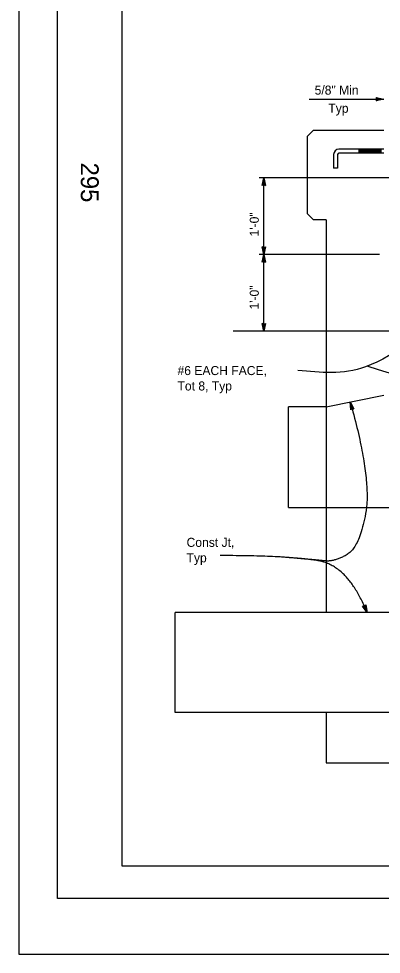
# Model space of a CAD drawing. Extents: x -893 to 867, y -474 to 712.
# Drawn here: x -893 to -613, y -474 to 249 of the extents above; entities that cross this region are included whole.
import ezdxf

# ---------------------------------------------------------------- set-up
doc = ezdxf.new("R2010")
doc.units = 0
for name, color, linetype in [('border_PLOTTING-ELEMENTS', 7, 'Continuous'), ('border_rw_22x34_Cut_Lines', 7, 'Continuous'), ('border_SHEET', 7, 'Continuous'), ('border_WITHIN-BORDER-anno', 7, 'Continuous'), ('df_DETAIL', 7, 'Continuous'), ('df_DETAIL-anno', 7, 'Continuous')]:
    doc.layers.add(name, color=color, linetype=linetype)

msp = doc.modelspace()

# ---------------------------------------------------------------- linework, layer by layer
at = {"layer": 'border_PLOTTING-ELEMENTS'}
for points in [[(-893.45, -474.04), (866.55, -474.04), (866.55, 711.96), (-893.45, 711.96)], [(-863.45, 668.96), (836.55, 668.96), (836.55, -431.04), (-863.45, -431.04)]]:
    msp.add_lwpolyline(points, close=True, dxfattribs=at)
at = {"layer": 'border_rw_22x34_Cut_Lines'}
msp.add_lwpolyline([(-863.45, 668.96), (836.55, 668.96), (836.55, -431.04), (-863.45, -431.04)], close=True, dxfattribs=at)
at = {"layer": 'border_SHEET'}
for p, q in [((-813.45, -406.04), (-813.45, 643.96)), ((811.55, -406.04), (-813.45, -406.04))]:
    msp.add_line(p, q, dxfattribs=at)
at = {"layer": 'df_DETAIL'}
for p, q in [((-665.43, 162.36), (-670.29, 157.5)), ((-665.43, 162.36), (-610.98, 162.36)), ((-670.29, 157.5), (-670.29, 98.19)), ((-610.98, 147.78), (-645.79, 147.78)), ((-610.98, 144.67), (-645.79, 144.67)), ((-630.42, 147.78), (-630.42, 145.24)), ((-629.65, 147.21), (-629.65, 144.67)), ((-628.87, 147.78), (-628.87, 145.24)), ((-628.09, 147.21), (-628.09, 144.67)), ((-627.31, 147.78), (-627.31, 145.24)), ((-626.53, 147.21), (-626.53, 144.67)), ((-625.76, 147.78), (-625.76, 145.24)), ((-624.98, 147.21), (-624.98, 144.67)), ((-624.2, 147.78), (-624.2, 145.24)), ((-623.42, 147.21), (-623.42, 144.67)), ((-622.65, 147.78), (-622.65, 145.24)), ((-621.87, 147.21), (-621.87, 144.67)), ((-621.09, 147.78), (-621.09, 145.24)), ((-620.31, 147.21), (-620.31, 144.67)), ((-619.53, 147.78), (-619.53, 145.24)), ((-618.76, 147.21), (-618.76, 144.67)), ((-617.98, 147.78), (-617.98, 145.24)), ((-617.2, 147.21), (-617.2, 144.67)), ((-616.42, 147.78), (-616.42, 145.24)), ((-615.65, 147.21), (-615.65, 144.67)), ((-614.87, 147.78), (-614.87, 145.24)), ((-614.09, 147.21), (-614.09, 144.67)), ((-613.31, 147.78), (-613.31, 145.24)), ((-649.87, 143.69), (-649.87, 133.19)), ((-646.76, 143.69), (-646.76, 133.19)), ((-646.76, 133.19), (-649.87, 133.19)), ((-665.43, 93.33), (-670.29, 98.19)), ((-655.7, 93.33), (-665.43, 93.33)), ((-655.7, 93.33), (-655.7, -51.18)), ((-321.43, 7.16), (-727.68, 7.16)), ((-655.7, -51.18), (-610.98, -42.28)), ((-655.7, -51.18), (-684.87, -51.18)), ((-684.87, -128.96), (-684.87, -51.18)), ((-655.7, -51.18), (-655.7, -128.96)), ((-684.87, -128.96), (-181.23, -128.96)), ((-655.7, -128.96), (-655.7, -210.15)), ((-655.7, -210.15), (-772.38, -210.15)), ((-772.38, -287.35), (-772.38, -210.15)), ((-341.87, -210.15), (-655.7, -210.15)), ((-93.73, -287.35), (-772.38, -287.35)), ((-655.7, -287.35), (-655.7, -326.24)), ((-655.7, -326.24), (-577.92, -326.24))]:
    msp.add_line(p, q, dxfattribs=at)
for radius in [4.08, 0.972]:
    msp.add_arc((-645.79, 143.69), radius, 90, 180, dxfattribs=at)
at = {"layer": 'df_DETAIL-anno'}
for p, q in [((-668.69, 186.41), (-610.98, 186.41)), ((-528.91, 125.77), (-707.39, 125.77)), ((-703.9, 66.47), (-703.9, 125.77)), ((-614.47, 66.47), (-707.39, 66.47)), ((-703.9, 7.16), (-703.9, 66.47))]:
    msp.add_line(p, q, dxfattribs=at)
for points in [[(-616.88, 187.73), (-610.98, 186.41), (-616.88, 185.1), (-616.67, 185.45), (-612.35, 186.41), (-616.68, 187.38), (-616.47, 187.03), (-613.7, 186.41), (-616.46, 185.8), (-616.25, 186.15), (-615.06, 186.41), (-616.26, 186.68), (-616.1, 186.41), (-616.88, 185.1), (-616.1, 186.41)], [(-705.22, 119.87), (-703.9, 125.77), (-702.59, 119.87), (-702.94, 120.08), (-703.89, 124.41), (-704.87, 120.08), (-704.52, 120.29), (-703.9, 123.06), (-703.29, 120.29), (-703.64, 120.5), (-703.9, 121.7), (-704.17, 120.49), (-703.9, 120.66), (-702.59, 119.87), (-703.9, 120.66)], [(-702.58, 72.37), (-703.9, 66.47), (-705.21, 72.37), (-704.86, 72.16), (-703.9, 67.84), (-702.93, 72.16), (-703.28, 71.95), (-703.9, 69.19), (-704.51, 71.95), (-704.16, 71.74), (-703.89, 70.54), (-703.63, 71.75), (-703.9, 71.58), (-705.21, 72.37), (-703.9, 71.58)], [(-705.22, 60.56), (-703.9, 66.47), (-702.59, 60.56), (-702.94, 60.77), (-703.89, 65.1), (-704.87, 60.77), (-704.52, 60.98), (-703.9, 63.75), (-703.29, 60.98), (-703.64, 61.19), (-703.9, 62.39), (-704.17, 61.19), (-703.9, 61.35), (-702.59, 60.56), (-703.9, 61.35)], [(-702.58, 13.06), (-703.9, 7.16), (-705.21, 13.06), (-704.86, 12.85), (-703.9, 8.53), (-702.93, 12.85), (-703.28, 12.65), (-703.9, 9.88), (-704.51, 12.64), (-704.16, 12.43), (-703.89, 11.24), (-703.63, 12.44), (-703.9, 12.28), (-705.21, 13.06), (-703.9, 12.28)], [(-636.68, -53.5), (-637.01, -47.46), (-634.15, -52.79), (-634.55, -52.69), (-636.63, -48.78), (-636.4, -53.21), (-636.12, -52.91), (-636.28, -50.08), (-634.94, -52.58), (-635.33, -52.47), (-635.91, -51.39), (-635.84, -52.62), (-635.63, -52.39), (-634.15, -52.79), (-635.63, -52.39)], [(-624.98, -204.18), (-624.03, -210.15), (-627.43, -205.15), (-627.02, -205.21), (-624.54, -208.88), (-625.23, -204.5), (-625.48, -204.82), (-625.03, -207.62), (-626.62, -205.28), (-626.22, -205.35), (-625.53, -206.36), (-625.73, -205.14), (-625.92, -205.4), (-627.43, -205.15), (-625.92, -205.4)]]:
    msp.add_lwpolyline(points, close=True, dxfattribs=at)
for points in [[(-492.97, 29.74), (-499.44, 37.66), (-625.1, -20.29), (-677.43, -23.08)], [(-495.11, -13.29), (-513.21, -26.77), (-623.27, -20.15)]]:
    msp.add_spline(points, degree=3, dxfattribs=at)
for points in [[(-637.01, -47.46), (-620.2, -107.49), (-630.05, -160.09), (-649.76, -171.05), (-664.01, -169.35), (-691.18, -167.18)], [(-624.03, -210.15), (-638.26, -174.33), (-684.25, -166.11), (-737.73, -166.11)]]:
    msp.add_open_spline(points, degree=2, dxfattribs=at)

# ---------------------------------------------------------------- texts
at = {"layer": 'border_WITHIN-BORDER-anno'}
msp.add_text('295', height=13.779, rotation=270, dxfattribs=at).set_placement((-845.36, 137.45))
at = {"layer": 'df_DETAIL-anno'}
for s, height, p in [('5/8" Min', 7, (-664.57, 189.91)), ('Typ', 7, (-653.95, 175.91)), ('#6 EACH FACE,', 7.0003, (-770.63, -26.68)), ('Tot 8, Typ', 7, (-770.63, -38.58)), ('Const Jt,', 7, (-763.62, -159.38)), ('Typ', 7, (-763.62, -171.28))]:
    msp.add_text(s, height=height, dxfattribs=at).set_placement(p)
for p in [(-707.74, 80.39), (-707.74, 23.94)]:
    msp.add_text('1\'-0"', height=7, rotation=90, dxfattribs=at).set_placement(p)

doc.saveas('drawing.dxf')
